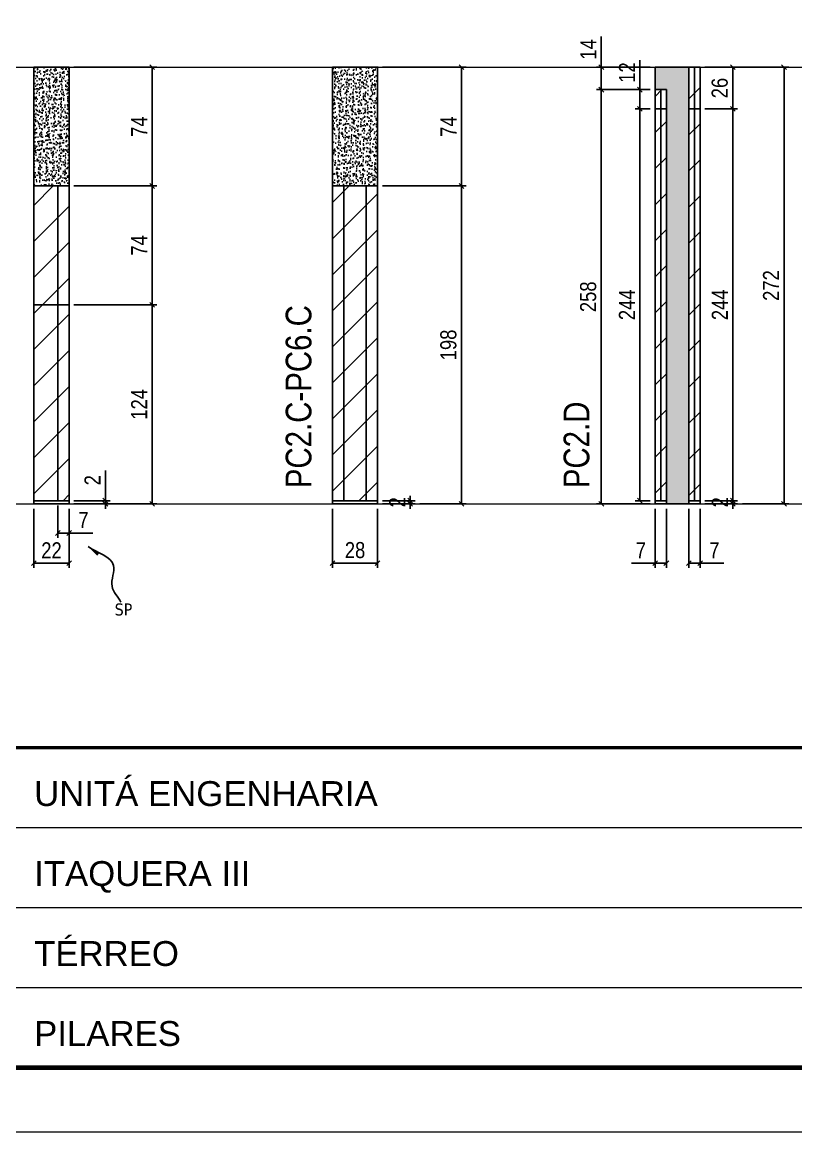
# Model space of a CAD drawing. Extents: x 2282 to 12463, y 760 to 16806.
# Drawn here: x 3576 to 4058, y 13394 to 14085 of the extents above; entities that cross this region are included whole.
import ezdxf

# ---------------------------------------------------------------- set-up
doc = ezdxf.new("R2010")
doc.units = 0
for name, pattern in [('CONTINUO', [0]), ('DASHED', [0.75, 0.5, -0.25]), ('HIDDEN', [0.375, 0.25, -0.125])]:
    doc.linetypes.add(name, pattern=pattern)
for name, color, linetype, lineweight in [('CARIMBO', 255, 'Continuous', 9), ('Folhas', 255, 'Continuous', 9), ('Hachura', 251, 'Continuous', 9), ('SARRAFO DE PRESSAO', 251, 'DASHED', 9)]:
    doc.layers.add(name, color=color, linetype=linetype, lineweight=lineweight)
for name, color, linetype in [('COTA', 241, 'Continuous'), ('NOMENCLATURA', 7, 'Continuous'), ('Painéis', 200, 'Continuous'), ('SARR_2.2x7', 40, 'Continuous'), ('texto', 7, 'Continuous')]:
    doc.layers.add(name, color=color, linetype=linetype)
doc.styles.add('ARIAL', font='arial.ttf')
doc.styles.add('ARIAL_NARROW', font='ARIALN.TTF', dxfattribs={"height": 0.2})
doc.styles.add('COTA TECNICA', font='techl___.ttf', dxfattribs={"height": 10})
doc.styles.add('COTA TECNICA-50', font='techl___.ttf', dxfattribs={"height": 10})
doc.styles.get("Standard").update_dxf_attribs({"font": 'arial.ttf'})
doc.dimstyles.new('COTA PAINEL-50', dxfattribs={"dimtxt": 10, "dimasz": 3, "dimexe": 3, "dimexo": 3, "dimgap": 3, "dimtad": 1, "dimdec": 1, "dimzin": 12, "dimdsep": 46, "dimtxsty": 'COTA TECNICA-50', "dimblk1": 'OBLIQUE', "dimblk2": 'OBLIQUE', "dimsah": 1, "dimcen": 0.9, "dimclrd": 4, "dimclre": 4, "dimclrt": 240, "dimadec": 1, "dimazin": 3, "dimtfac": 1, "dimtdec": 1, "dimtmove": 0, "dimatfit": 3, "dimfxl": 1, "dimtolj": 1, "dimtzin": 12, "dimarcsym": 0})
doc.dimstyles.new('PAINEL', dxfattribs={"dimtxt": 10, "dimasz": 3, "dimexe": 3, "dimexo": 3, "dimgap": 3, "dimtad": 1, "dimdec": 1, "dimzin": 12, "dimdsep": 46, "dimtxsty": 'COTA TECNICA', "dimblk1": 'OBLIQUE', "dimblk2": 'OBLIQUE', "dimsah": 1, "dimcen": 0.9, "dimclrd": 4, "dimclre": 4, "dimclrt": 240, "dimadec": 1, "dimazin": 3, "dimtfac": 1, "dimtdec": 1, "dimtmove": 0, "dimatfit": 3, "dimfxl": 1, "dimtolj": 1, "dimtzin": 12, "dimarcsym": 0})
doc.dimstyles.get("Standard").update_dxf_attribs({"dimtxt": 0.18, "dimasz": 0.18, "dimexe": 0.18, "dimexo": 0.0625, "dimgap": 0.09, "dimtad": 0, "dimtih": 1, "dimtoh": 1, "dimdec": 4, "dimzin": 0, "dimdsep": 46, "dimtxsty": 'Standard', "dimcen": 0.09, "dimadec": 0, "dimazin": 0, "dimtfac": 1, "dimtdec": 4, "dimtofl": 0, "dimtmove": 0, "dimatfit": 3, "dimfxl": 1, "dimtolj": 1, "dimtzin": 0, "dimarcsym": 0})

# ---------------------------------------------------------------- blocks, each defined once
blk = doc.blocks.new('9999999999')
at = {"color": 30, "linetype": 'CONTINUO'}
for p, q in [((98564.56, 34379.64), (99583.98, 34379.64)), ((98564.56, 34329.83), (99487.98, 34329.83)), ((98564.56, 34280.02), (99487.98, 34280.02))]:
    blk.add_line(p, q, dxfattribs=at)
at = {"color": 30, "linetype": 'CONTINUO', "const_width": 2}
blk.add_lwpolyline([(99583.98, 34230.21), (99583.98, 34414.45, 0.414214), (99568.98, 34429.45), (98228.98, 34429.45, 0.414214), (98213.98, 34414.45), (98213.98, 34245.21, 0.414214), (98228.98, 34230.21), (99583.98, 34230.21)], format="xyb", dxfattribs=at)
at = {"layer": 'Folhas'}
blk.add_lwpolyline([(98138.98, 34190.21), (99623.98, 34190.21), (99623.98, 35240.21), (98138.98, 35240.21)], close=True, dxfattribs=at)
at = {"layer": 'Folhas', "color": 30, "const_width": 3}
blk.add_lwpolyline([(98213.98, 34230.21), (99583.98, 34230.21), (99583.98, 35200.21), (98213.98, 35200.21)], close=True, dxfattribs=at)
at = {"color": 7, "linetype": 'Continuous', "ltscale": 5, "style": 'ARIAL'}
for s, height, p in [('UNITÁ ENGENHARIA', 15.4829, (98837.68, 34393.13)), ('ITAQUERA III', 15.4829, (98837.68, 34343.32)), ('TÉRREO', 15.483, (98837.68, 34293.51)), ('PILARES', 15.483, (98837.68, 34243.7))]:
    blk.add_text(s, height=height, dxfattribs=at).set_placement(p)
blk = doc.blocks.new('_Oblique')
at = {"color": 0, "linetype": 'ByBlock', "lineweight": -2}
blk.add_line((-0.5, -0.5), (0.5, 0.5), dxfattribs=at)
blk = doc.blocks.new('*D188')
at = {"layer": 'COTA', "color": 4, "lineweight": -2, "transparency": 16777216}
for p, q in [((3627.91, 13787.07), (3627.91, 13805.87)), ((3608.38, 13787.07), (3630.91, 13787.07)), ((3608.38, 13785.07), (3630.91, 13785.07)), ((3627.91, 13785.07), (3627.91, 13787.07)), ((3627.91, 13785.07), (3627.91, 13782.07))]:
    blk.add_line(p, q, dxfattribs=at)
at = {"layer": 'Defpoints', "color": 0, "transparency": 16777216}
for p in [(3605.38, 13787.07), (3605.38, 13785.07), (3627.91, 13785.07)]:
    blk.add_point(p, dxfattribs=at)
at = {"layer": 'COTA', "color": 4, "lineweight": -2, "transparency": 16777216, "xscale": 3, "yscale": 3, "zscale": 3}
for p, rotation in [((3627.91, 13787.07), 270), ((3627.91, 13785.07), 90)]:
    blk.add_blockref('_Oblique', p, dxfattribs=dict(at, rotation=rotation))
at = {"layer": 'COTA', "color": 240, "transparency": 16777216, "insert": (3619.91, 13799.82), "char_height": 10, "attachment_point": 5, "rotation": 90, "style": 'COTA TECNICA-50'}
blk.add_mtext('\\A1;2', dxfattribs=at)
blk = doc.blocks.new('*D189')
at = {"layer": 'COTA', "color": 4, "linetype": 'ByBlock', "lineweight": -2, "transparency": 16777216}
for p, q in [((3608.38, 13909.07), (3660.04, 13909.07)), ((3657.04, 13785.07), (3657.04, 13909.07)), ((3608.38, 13785.07), (3660.04, 13785.07))]:
    blk.add_line(p, q, dxfattribs=at)
at = {"layer": 'Defpoints', "color": 0, "linetype": 'ByBlock', "transparency": 16777216}
for p in [(3605.38, 13909.07), (3657.04, 13909.07), (3605.38, 13785.07)]:
    blk.add_point(p, dxfattribs=at)
at = {"layer": 'COTA', "color": 4, "linetype": 'ByBlock', "lineweight": -2, "transparency": 16777216, "xscale": 3, "yscale": 3, "zscale": 3}
for p, rotation in [((3657.04, 13909.07), 90), ((3657.04, 13785.07), 270)]:
    blk.add_blockref('_Oblique', p, dxfattribs=dict(at, rotation=rotation))
at = {"layer": 'COTA', "color": 240, "linetype": 'ByBlock', "transparency": 16777216, "insert": (3648.97, 13847.07), "char_height": 10, "attachment_point": 5, "rotation": 90, "style": 'COTA TECNICA'}
blk.add_mtext('\\A1;124', dxfattribs=at)
blk = doc.blocks.new('*D207')
at = {"layer": 'COTA', "color": 4, "linetype": 'ByBlock', "lineweight": -2, "transparency": 16777216}
for p, q in [((3583.38, 13782.07), (3583.38, 13745.15)), ((3605.38, 13782.07), (3605.38, 13745.15)), ((3583.38, 13748.15), (3605.38, 13748.15))]:
    blk.add_line(p, q, dxfattribs=at)
at = {"layer": 'Defpoints', "color": 0, "linetype": 'ByBlock', "transparency": 16777216}
for p in [(3583.38, 13785.07), (3605.38, 13785.07), (3605.38, 13748.15)]:
    blk.add_point(p, dxfattribs=at)
at = {"layer": 'COTA', "color": 4, "linetype": 'ByBlock', "lineweight": -2, "transparency": 16777216, "xscale": 3, "yscale": 3, "zscale": 3, "rotation": 180}
blk.add_blockref('_Oblique', (3583.38, 13748.15), dxfattribs=at)
at = {"layer": 'COTA', "color": 4, "linetype": 'ByBlock', "lineweight": -2, "transparency": 16777216, "xscale": 3, "yscale": 3, "zscale": 3}
blk.add_blockref('_Oblique', (3605.38, 13748.15), dxfattribs=at)
at = {"layer": 'COTA', "color": 240, "linetype": 'ByBlock', "transparency": 16777216, "insert": (3594.38, 13756.15), "char_height": 10, "attachment_point": 5, "style": 'COTA TECNICA'}
blk.add_mtext('\\A1;22', dxfattribs=at)
blk = doc.blocks.new('*D190')
at = {"layer": 'COTA', "color": 4, "linetype": 'ByBlock', "lineweight": -2, "transparency": 16777216}
for p, q in [((3608.38, 13983.07), (3660.04, 13983.07)), ((3657.04, 13909.07), (3657.04, 13983.07)), ((3608.38, 13909.07), (3660.04, 13909.07))]:
    blk.add_line(p, q, dxfattribs=at)
at = {"layer": 'Defpoints', "color": 0, "linetype": 'ByBlock', "transparency": 16777216}
for p in [(3605.38, 13983.07), (3657.04, 13983.07), (3605.38, 13909.07)]:
    blk.add_point(p, dxfattribs=at)
at = {"layer": 'COTA', "color": 4, "linetype": 'ByBlock', "lineweight": -2, "transparency": 16777216, "xscale": 3, "yscale": 3, "zscale": 3}
for p, rotation in [((3657.04, 13983.07), 90), ((3657.04, 13909.07), 270)]:
    blk.add_blockref('_Oblique', p, dxfattribs=dict(at, rotation=rotation))
at = {"layer": 'COTA', "color": 240, "linetype": 'ByBlock', "transparency": 16777216, "insert": (3648.97, 13946.07), "char_height": 10, "attachment_point": 5, "rotation": 90, "style": 'COTA TECNICA'}
blk.add_mtext('\\A1;74', dxfattribs=at)
blk = doc.blocks.new('*D191')
at = {"layer": 'COTA', "color": 4, "lineweight": -2, "transparency": 16777216}
for p, q in [((3598.38, 13784.07), (3598.38, 13763.9)), ((3605.38, 13782.07), (3605.38, 13763.9)), ((3598.38, 13766.9), (3605.38, 13766.9)), ((3605.38, 13766.9), (3620.11, 13766.9))]:
    blk.add_line(p, q, dxfattribs=at)
at = {"layer": 'Defpoints', "color": 0, "transparency": 16777216}
for p in [(3598.38, 13787.07), (3605.38, 13785.07), (3605.38, 13766.9)]:
    blk.add_point(p, dxfattribs=at)
at = {"layer": 'COTA', "color": 4, "lineweight": -2, "transparency": 16777216, "xscale": 3, "yscale": 3, "zscale": 3, "rotation": 180}
blk.add_blockref('_Oblique', (3598.38, 13766.9), dxfattribs=at)
at = {"layer": 'COTA', "color": 4, "lineweight": -2, "transparency": 16777216, "xscale": 3, "yscale": 3, "zscale": 3}
blk.add_blockref('_Oblique', (3605.38, 13766.9), dxfattribs=at)
at = {"layer": 'COTA', "color": 240, "transparency": 16777216, "insert": (3614.25, 13774.97), "char_height": 10, "attachment_point": 5, "style": 'COTA TECNICA-50'}
blk.add_mtext('\\A1;7', dxfattribs=at)
blk = doc.blocks.new('*D192')
at = {"layer": 'COTA', "color": 4, "lineweight": -2, "transparency": 16777216}
for p, q in [((3817.69, 13787.07), (3817.69, 13790.07)), ((3800.34, 13787.07), (3820.69, 13787.07)), ((3800.34, 13785.07), (3820.69, 13785.07)), ((3817.69, 13785.07), (3817.69, 13787.07)), ((3817.69, 13785.07), (3817.69, 13782.07))]:
    blk.add_line(p, q, dxfattribs=at)
at = {"layer": 'Defpoints', "color": 0, "transparency": 16777216}
for p in [(3797.34, 13787.07), (3797.34, 13785.07), (3817.69, 13787.07)]:
    blk.add_point(p, dxfattribs=at)
at = {"layer": 'COTA', "color": 4, "lineweight": -2, "transparency": 16777216, "xscale": 3, "yscale": 3, "zscale": 3}
for p, rotation in [((3817.69, 13787.07), 270), ((3817.69, 13785.07), 90)]:
    blk.add_blockref('_Oblique', p, dxfattribs=dict(at, rotation=rotation))
at = {"layer": 'COTA', "color": 240, "transparency": 16777216, "insert": (3809.69, 13786.07), "char_height": 10, "attachment_point": 5, "rotation": 90, "style": 'COTA TECNICA-50'}
blk.add_mtext('\\A1;2', dxfattribs=at)
blk = doc.blocks.new('*D193')
at = {"layer": 'COTA', "color": 4, "linetype": 'ByBlock', "lineweight": -2, "transparency": 16777216}
for p, q in [((3800.34, 13983.07), (3852.58, 13983.07)), ((3849.58, 13785.07), (3849.58, 13983.07)), ((3823.69, 13785.07), (3852.58, 13785.07))]:
    blk.add_line(p, q, dxfattribs=at)
at = {"layer": 'Defpoints', "color": 0, "linetype": 'ByBlock', "transparency": 16777216}
for p in [(3797.34, 13983.07), (3849.58, 13983.07), (3820.69, 13785.07)]:
    blk.add_point(p, dxfattribs=at)
at = {"layer": 'COTA', "color": 4, "linetype": 'ByBlock', "lineweight": -2, "transparency": 16777216, "xscale": 3, "yscale": 3, "zscale": 3}
for p, rotation in [((3849.58, 13983.07), 90), ((3849.58, 13785.07), 270)]:
    blk.add_blockref('_Oblique', p, dxfattribs=dict(at, rotation=rotation))
at = {"layer": 'COTA', "color": 240, "linetype": 'ByBlock', "transparency": 16777216, "insert": (3841.48, 13884.07), "char_height": 10, "attachment_point": 5, "rotation": 90, "style": 'COTA TECNICA'}
blk.add_mtext('\\A1;198', dxfattribs=at)
blk = doc.blocks.new('*D208')
at = {"layer": 'COTA', "color": 4, "linetype": 'ByBlock', "lineweight": -2, "transparency": 16777216}
for p, q in [((3769.34, 13782.07), (3769.34, 13745.15)), ((3797.34, 13782.07), (3797.34, 13745.15)), ((3797.34, 13748.15), (3769.34, 13748.15))]:
    blk.add_line(p, q, dxfattribs=at)
at = {"layer": 'Defpoints', "color": 0, "linetype": 'ByBlock', "transparency": 16777216}
for p in [(3769.34, 13785.07), (3797.34, 13785.07), (3769.34, 13748.15)]:
    blk.add_point(p, dxfattribs=at)
at = {"layer": 'COTA', "color": 4, "linetype": 'ByBlock', "lineweight": -2, "transparency": 16777216, "xscale": 3, "yscale": 3, "zscale": 3, "rotation": 180}
blk.add_blockref('_Oblique', (3769.34, 13748.15), dxfattribs=at)
at = {"layer": 'COTA', "color": 4, "linetype": 'ByBlock', "lineweight": -2, "transparency": 16777216, "xscale": 3, "yscale": 3, "zscale": 3}
blk.add_blockref('_Oblique', (3797.34, 13748.15), dxfattribs=at)
at = {"layer": 'COTA', "color": 240, "linetype": 'ByBlock', "transparency": 16777216, "insert": (3783.34, 13756.24), "char_height": 10, "attachment_point": 5, "style": 'COTA TECNICA'}
blk.add_mtext('\\A1;28', dxfattribs=at)
blk = doc.blocks.new('*D209')
at = {"layer": 'COTA', "color": 4, "lineweight": -2, "transparency": 16777216}
for p, q in [((3800.34, 14057.07), (3852.58, 14057.07)), ((3849.58, 14057.07), (3849.58, 13983.07)), ((3800.34, 13983.07), (3852.58, 13983.07))]:
    blk.add_line(p, q, dxfattribs=at)
at = {"layer": 'Defpoints', "color": 0, "transparency": 16777216}
for p in [(3797.34, 14057.07), (3797.34, 13983.07), (3849.58, 13983.07)]:
    blk.add_point(p, dxfattribs=at)
at = {"layer": 'COTA', "color": 4, "lineweight": -2, "transparency": 16777216, "xscale": 3, "yscale": 3, "zscale": 3}
for p, rotation in [((3849.58, 14057.07), 90), ((3849.58, 13983.07), 270)]:
    blk.add_blockref('_Oblique', p, dxfattribs=dict(at, rotation=rotation))
at = {"layer": 'COTA', "color": 240, "transparency": 16777216, "insert": (3841.51, 14020.07), "char_height": 10, "attachment_point": 5, "rotation": 90, "style": 'COTA TECNICA'}
blk.add_mtext('\\A1;74', dxfattribs=at)
blk = doc.blocks.new('*D210')
at = {"layer": 'COTA', "color": 4, "linetype": 'ByBlock', "lineweight": -2, "transparency": 16777216}
for p, q in [((3970.12, 13782.07), (3970.12, 13745.15)), ((3977.12, 13782.07), (3977.12, 13745.15)), ((3970.12, 13748.15), (3955.39, 13748.15)), ((3977.12, 13748.15), (3970.12, 13748.15))]:
    blk.add_line(p, q, dxfattribs=at)
at = {"layer": 'Defpoints', "color": 0, "linetype": 'ByBlock', "transparency": 16777216}
for p in [(3970.12, 13785.07), (3977.12, 13785.07), (3970.12, 13748.15)]:
    blk.add_point(p, dxfattribs=at)
at = {"layer": 'COTA', "color": 4, "linetype": 'ByBlock', "lineweight": -2, "transparency": 16777216, "xscale": 3, "yscale": 3, "zscale": 3, "rotation": 180}
blk.add_blockref('_Oblique', (3970.12, 13748.15), dxfattribs=at)
at = {"layer": 'COTA', "color": 4, "linetype": 'ByBlock', "lineweight": -2, "transparency": 16777216, "xscale": 3, "yscale": 3, "zscale": 3}
blk.add_blockref('_Oblique', (3977.12, 13748.15), dxfattribs=at)
at = {"layer": 'COTA', "color": 240, "linetype": 'ByBlock', "transparency": 16777216, "insert": (3961.25, 13756.22), "char_height": 10, "attachment_point": 5, "style": 'COTA TECNICA'}
blk.add_mtext('\\A1;7', dxfattribs=at)
blk = doc.blocks.new('*D187')
at = {"layer": 'COTA', "color": 4, "linetype": 'ByBlock', "lineweight": -2, "transparency": 16777216}
for p, q in [((3991.12, 13782.07), (3991.12, 13745.15)), ((3998.12, 13782.07), (3998.12, 13745.15)), ((3991.12, 13748.15), (3998.12, 13748.15)), ((3998.12, 13748.15), (4012.85, 13748.15))]:
    blk.add_line(p, q, dxfattribs=at)
at = {"layer": 'Defpoints', "color": 0, "linetype": 'ByBlock', "transparency": 16777216}
for p in [(3991.12, 13785.07), (3998.12, 13785.07), (3998.12, 13748.15)]:
    blk.add_point(p, dxfattribs=at)
at = {"layer": 'COTA', "color": 4, "linetype": 'ByBlock', "lineweight": -2, "transparency": 16777216, "xscale": 3, "yscale": 3, "zscale": 3, "rotation": 180}
blk.add_blockref('_Oblique', (3991.12, 13748.15), dxfattribs=at)
at = {"layer": 'COTA', "color": 4, "linetype": 'ByBlock', "lineweight": -2, "transparency": 16777216, "xscale": 3, "yscale": 3, "zscale": 3}
blk.add_blockref('_Oblique', (3998.12, 13748.15), dxfattribs=at)
at = {"layer": 'COTA', "color": 240, "linetype": 'ByBlock', "transparency": 16777216, "insert": (4006.99, 13756.22), "char_height": 10, "attachment_point": 5, "style": 'COTA TECNICA'}
blk.add_mtext('\\A1;7', dxfattribs=at)
blk = doc.blocks.new('*D199')
at = {"layer": 'COTA', "color": 4, "lineweight": -2, "transparency": 16777216}
for p, q in [((4018.47, 13787.07), (4018.47, 13790.07)), ((4001.12, 13787.07), (4021.47, 13787.07)), ((4001.12, 13785.07), (4021.47, 13785.07)), ((4018.47, 13785.07), (4018.47, 13787.07)), ((4018.47, 13785.07), (4018.47, 13782.07))]:
    blk.add_line(p, q, dxfattribs=at)
at = {"layer": 'Defpoints', "color": 0, "transparency": 16777216}
for p in [(3998.12, 13787.07), (3998.12, 13785.07), (4018.47, 13787.07)]:
    blk.add_point(p, dxfattribs=at)
at = {"layer": 'COTA', "color": 4, "lineweight": -2, "transparency": 16777216, "xscale": 3, "yscale": 3, "zscale": 3}
for p, rotation in [((4018.47, 13787.07), 270), ((4018.47, 13785.07), 90)]:
    blk.add_blockref('_Oblique', p, dxfattribs=dict(at, rotation=rotation))
at = {"layer": 'COTA', "color": 240, "transparency": 16777216, "insert": (4010.47, 13786.07), "char_height": 10, "attachment_point": 5, "rotation": 90, "style": 'COTA TECNICA-50'}
blk.add_mtext('\\A1;2', dxfattribs=at)
blk = doc.blocks.new('*D200')
at = {"layer": 'COTA', "color": 4, "linetype": 'ByBlock', "lineweight": -2, "transparency": 16777216}
for p, q in [((4001.12, 14057.07), (4053.35, 14057.07)), ((4050.35, 13785.07), (4050.35, 14057.07)), ((4024.47, 13785.07), (4053.35, 13785.07))]:
    blk.add_line(p, q, dxfattribs=at)
at = {"layer": 'Defpoints', "color": 0, "linetype": 'ByBlock', "transparency": 16777216}
for p in [(3998.12, 14057.07), (4050.35, 14057.07), (4021.47, 13785.07)]:
    blk.add_point(p, dxfattribs=at)
at = {"layer": 'COTA', "color": 4, "linetype": 'ByBlock', "lineweight": -2, "transparency": 16777216, "xscale": 3, "yscale": 3, "zscale": 3}
for p, rotation in [((4050.35, 14057.07), 90), ((4050.35, 13785.07), 270)]:
    blk.add_blockref('_Oblique', p, dxfattribs=dict(at, rotation=rotation))
at = {"layer": 'COTA', "color": 240, "linetype": 'ByBlock', "transparency": 16777216, "insert": (4042.28, 13921.07), "char_height": 10, "attachment_point": 5, "rotation": 90, "style": 'COTA TECNICA'}
blk.add_mtext('\\A1;272', dxfattribs=at)
blk = doc.blocks.new('*D201')
at = {"layer": 'COTA', "color": 4, "linetype": 'ByBlock', "lineweight": -2, "transparency": 16777216}
for p, q in [((4001.12, 14031.07), (4021.47, 14031.07)), ((4018.47, 13787.07), (4018.47, 14031.07)), ((4001.12, 13787.07), (4021.47, 13787.07))]:
    blk.add_line(p, q, dxfattribs=at)
at = {"layer": 'Defpoints', "color": 0, "linetype": 'ByBlock', "transparency": 16777216}
for p in [(3998.12, 14031.07), (4018.47, 14031.07), (3998.12, 13787.07)]:
    blk.add_point(p, dxfattribs=at)
at = {"layer": 'COTA', "color": 4, "linetype": 'ByBlock', "lineweight": -2, "transparency": 16777216, "xscale": 3, "yscale": 3, "zscale": 3}
for p, rotation in [((4018.47, 14031.07), 90), ((4018.47, 13787.07), 270)]:
    blk.add_blockref('_Oblique', p, dxfattribs=dict(at, rotation=rotation))
at = {"layer": 'COTA', "color": 240, "linetype": 'ByBlock', "transparency": 16777216, "insert": (4010.4, 13909.07), "char_height": 10, "attachment_point": 5, "rotation": 90, "style": 'COTA TECNICA'}
blk.add_mtext('\\A1;244', dxfattribs=at)
blk = doc.blocks.new('*D202')
at = {"layer": 'COTA', "color": 4, "linetype": 'ByBlock', "lineweight": -2, "transparency": 16777216}
for p, q in [((4001.12, 14057.07), (4021.47, 14057.07)), ((4018.47, 14031.07), (4018.47, 14057.07)), ((4001.12, 14031.07), (4021.47, 14031.07))]:
    blk.add_line(p, q, dxfattribs=at)
at = {"layer": 'Defpoints', "color": 0, "linetype": 'ByBlock', "transparency": 16777216}
for p in [(3998.12, 14057.07), (4018.47, 14057.07), (3998.12, 14031.07)]:
    blk.add_point(p, dxfattribs=at)
at = {"layer": 'COTA', "color": 4, "linetype": 'ByBlock', "lineweight": -2, "transparency": 16777216, "xscale": 3, "yscale": 3, "zscale": 3}
for p, rotation in [((4018.47, 14057.07), 90), ((4018.47, 14031.07), 270)]:
    blk.add_blockref('_Oblique', p, dxfattribs=dict(at, rotation=rotation))
at = {"layer": 'COTA', "color": 240, "linetype": 'ByBlock', "transparency": 16777216, "insert": (4010.37, 14044.07), "char_height": 10, "attachment_point": 5, "rotation": 90, "style": 'COTA TECNICA'}
blk.add_mtext('\\A1;26', dxfattribs=at)
blk = doc.blocks.new('*D204')
at = {"layer": 'COTA', "color": 4, "lineweight": -2, "transparency": 16777216}
for p, q in [((3967.12, 14043.07), (3933.62, 14043.07)), ((3936.62, 13785.07), (3936.62, 14043.07)), ((3967.12, 13785.07), (3933.62, 13785.07))]:
    blk.add_line(p, q, dxfattribs=at)
at = {"layer": 'Defpoints', "color": 0, "transparency": 16777216}
for p in [(3936.62, 14043.07), (3970.12, 14043.07), (3970.12, 13785.07)]:
    blk.add_point(p, dxfattribs=at)
at = {"layer": 'COTA', "color": 4, "lineweight": -2, "transparency": 16777216, "xscale": 3, "yscale": 3, "zscale": 3}
for p, rotation in [((3936.62, 14043.07), 90), ((3936.62, 13785.07), 270)]:
    blk.add_blockref('_Oblique', p, dxfattribs=dict(at, rotation=rotation))
at = {"layer": 'COTA', "color": 240, "transparency": 16777216, "insert": (3928.49, 13914.07), "char_height": 10, "attachment_point": 5, "rotation": 90, "style": 'COTA TECNICA'}
blk.add_mtext('\\A1;258', dxfattribs=at)
blk = doc.blocks.new('*D205')
at = {"layer": 'COTA', "color": 4, "lineweight": -2, "transparency": 16777216}
for p, q in [((3967.12, 14031.07), (3957.65, 14031.07)), ((3960.65, 13787.07), (3960.65, 14031.07)), ((3967.12, 13787.07), (3957.65, 13787.07))]:
    blk.add_line(p, q, dxfattribs=at)
at = {"layer": 'Defpoints', "color": 0, "transparency": 16777216}
for p in [(3960.65, 14031.07), (3970.12, 14031.07), (3970.12, 13787.07)]:
    blk.add_point(p, dxfattribs=at)
at = {"layer": 'COTA', "color": 4, "lineweight": -2, "transparency": 16777216, "xscale": 3, "yscale": 3, "zscale": 3}
for p, rotation in [((3960.65, 14031.07), 90), ((3960.65, 13787.07), 270)]:
    blk.add_blockref('_Oblique', p, dxfattribs=dict(at, rotation=rotation))
at = {"layer": 'COTA', "color": 240, "transparency": 16777216, "insert": (3952.58, 13909.07), "char_height": 10, "attachment_point": 5, "rotation": 90, "style": 'COTA TECNICA'}
blk.add_mtext('\\A1;244', dxfattribs=at)
blk = doc.blocks.new('*D211')
at = {"layer": 'COTA', "color": 4, "lineweight": -2, "transparency": 16777216}
for p, q in [((3936.62, 14057.07), (3936.62, 14076.19)), ((3967.12, 14057.07), (3933.62, 14057.07)), ((3936.62, 14043.07), (3936.62, 14057.07)), ((3967.12, 14043.07), (3933.62, 14043.07))]:
    blk.add_line(p, q, dxfattribs=at)
at = {"layer": 'Defpoints', "color": 0, "transparency": 16777216}
for p in [(3936.62, 14057.07), (3970.12, 14057.07), (3970.12, 14043.07)]:
    blk.add_point(p, dxfattribs=at)
at = {"layer": 'COTA', "color": 4, "lineweight": -2, "transparency": 16777216, "xscale": 3, "yscale": 3, "zscale": 3}
for p, rotation in [((3936.62, 14057.07), 90), ((3936.62, 14043.07), 270)]:
    blk.add_blockref('_Oblique', p, dxfattribs=dict(at, rotation=rotation))
at = {"layer": 'COTA', "color": 240, "transparency": 16777216, "insert": (3928.55, 14068.13), "char_height": 10, "attachment_point": 5, "rotation": 90, "style": 'COTA TECNICA'}
blk.add_mtext('\\A1;14', dxfattribs=at)
blk = doc.blocks.new('*D218')
at = {"layer": 'COTA', "color": 4, "lineweight": -2, "transparency": 16777216}
for p, q in [((3608.38, 14057.07), (3660.04, 14057.07)), ((3657.04, 13983.07), (3657.04, 14057.07)), ((3608.38, 13983.07), (3660.04, 13983.07))]:
    blk.add_line(p, q, dxfattribs=at)
at = {"layer": 'Defpoints', "color": 0, "transparency": 16777216}
for p in [(3605.38, 14057.07), (3657.04, 14057.07), (3605.38, 13983.07)]:
    blk.add_point(p, dxfattribs=at)
at = {"layer": 'COTA', "color": 4, "lineweight": -2, "transparency": 16777216, "xscale": 3, "yscale": 3, "zscale": 3}
for p, rotation in [((3657.04, 14057.07), 90), ((3657.04, 13983.07), 270)]:
    blk.add_blockref('_Oblique', p, dxfattribs=dict(at, rotation=rotation))
at = {"layer": 'COTA', "color": 240, "transparency": 16777216, "insert": (3648.97, 14020.07), "char_height": 10, "attachment_point": 5, "rotation": 90, "style": 'COTA TECNICA'}
blk.add_mtext('\\A1;74', dxfattribs=at)
blk = doc.blocks.new('*D219')
at = {"layer": 'COTA', "color": 4, "lineweight": -2, "transparency": 16777216}
for p, q in [((3960.65, 14043.07), (3960.65, 14061.39)), ((3967.12, 14043.07), (3957.65, 14043.07)), ((3960.65, 14031.07), (3960.65, 14043.07)), ((3967.12, 14031.07), (3957.65, 14031.07))]:
    blk.add_line(p, q, dxfattribs=at)
at = {"layer": 'Defpoints', "color": 0, "transparency": 16777216}
for p in [(3960.65, 14043.07), (3970.12, 14043.07), (3970.12, 14031.07)]:
    blk.add_point(p, dxfattribs=at)
at = {"layer": 'COTA', "color": 4, "lineweight": -2, "transparency": 16777216, "xscale": 3, "yscale": 3, "zscale": 3}
for p, rotation in [((3960.65, 14043.07), 90), ((3960.65, 14031.07), 270)]:
    blk.add_blockref('_Oblique', p, dxfattribs=dict(at, rotation=rotation))
at = {"layer": 'COTA', "color": 240, "transparency": 16777216, "insert": (3952.59, 14053.73), "char_height": 10, "attachment_point": 5, "rotation": 90, "style": 'COTA TECNICA'}
blk.add_mtext('\\A1;12', dxfattribs=at)

msp = doc.modelspace()

# ---------------------------------------------------------------- hatches: boundary and pattern name
at = {"layer": 'COTA'}
h = msp.add_hatch(dxfattribs=at)
h.set_pattern_fill('AR-CONC', color=256, scale=0.03)
h.set_pattern_definition([(50, (197.4603, 3445.7253), (5.46554, -0.4781726), [0.5715, -6.2865]), (355, (197.4603, 3445.7253), (-1.0573026, 5.7317054), [0.4572, -5.0292175]), (100.451445, (197.916, 3445.6855), (4.4082374, 5.2535326), [0.4857003, -5.3427073]), (46.1842, (197.46, 3447.249), (8.1323712, -1.26127), [0.85725, -9.42975]), (96.63556, (198.138, 3447.144), (7.122124, 7.422784), [0.728551, -8.014068]), (351.18415, (197.46, 3447.249), (7.122124, 7.422784), [0.685799, -7.543792]), (21, (198.2223, 3446.8683), (4.5484317, -3.067956), [0.5715, -6.2865]), (326, (198.2223, 3446.8683), (1.8540609, 5.525639), [0.4572, -5.0292]), (71.451445, (198.6014, 3446.6127), (6.4024926, 2.457683), [0.4857003, -5.342698]), (37.5, (197.4603, 3445.7253), (0.0926581, 2.53665117), [0, -4.96824, 0, -5.1054, 0, -5.04825]), (7.5, (197.4603, 3445.7253), (2.0045899, 3.00541724), [0, -2.91084, 0, -4.85394, 0, -1.92405]), (327.5, (195.761, 3445.7253), (4.06771786, -0.17186232), [0, -1.905, 0, -5.9436, 0, -7.8867]), (317.5, (194.999, 3445.7253), (4.4438754, 0.7627947), [0, -2.4765, 0, -3.94716, 0, -5.6007])])
h.paths.add_polyline_path([(3583.38, 13983.07), (3605.38, 13983.07), (3605.38, 14057.07), (3583.38, 14057.07)])
h = msp.add_hatch(dxfattribs=at)
h.set_pattern_fill('AR-CONC', color=256, scale=0.03)
h.set_pattern_definition([(50, (-1936.6865, -1208.575), (5.4655401, -0.4781726), [0.5715, -6.2865]), (355, (-1936.6865, -1208.575), (-1.0573026, 5.7317054), [0.4572, -5.0292175]), (100.451445, (-1936.231, -1208.615), (4.4082374, 5.2535326), [0.4857003, -5.3427073]), (46.1842, (-1936.6865, -1207.051), (8.1323712, -1.2612698), [0.85725, -9.42975]), (96.63556, (-1936.009, -1207.156), (7.122124, 7.4227837), [0.7285507, -8.0140682]), (351.18415, (-1936.6865, -1207.051), (7.122124, 7.4227837), [0.685799, -7.543792]), (21, (-1935.9245, -1207.432), (4.5484317, -3.067956), [0.5715, -6.2865]), (326, (-1935.9245, -1207.432), (1.8540609, 5.525639), [0.4572, -5.0292]), (71.451445, (-1935.5455, -1207.688), (6.4024926, 2.457683), [0.4857003, -5.3426981]), (37.5, (-1936.6865, -1208.5751), (0.0926581, 2.53665117), [0, -4.96824, 0, -5.1054, 0, -5.04825]), (7.5, (-1936.6865, -1208.575), (2.00458988, 3.00541724), [0, -2.91084, 0, -4.85394, 0, -1.92405]), (327.5, (-1938.3858, -1208.5751), (4.06771786, -0.17186232), [0, -1.905, 0, -5.9436, 0, -7.8867]), (317.5, (-1939.1478, -1208.575), (4.44387544, 0.7627947), [0, -2.4765, 0, -3.94716, 0, -5.6007])])
h.paths.add_polyline_path([(3769.34, 13983.07), (3797.34, 13983.07), (3797.34, 14057.07), (3769.34, 14057.07)])
h = msp.add_hatch(dxfattribs=at)
h.set_pattern_fill('AR-CONC', color=256, scale=0.03)
h.set_pattern_definition([(50, (-3196.1656, 0), (5.4655401, -0.4781726), [0.5715, -6.2865]), (355, (-3196.1656, 0), (-1.0573026, 5.7317054), [0.4572, -5.0292175]), (100.451445, (-3195.71, -0.04), (4.4082374, 5.2535326), [0.4857003, -5.3427073]), (46.1842, (-3196.1656, 1.524), (8.1323712, -1.2612698), [0.85725, -9.42975]), (96.63556, (-3195.488, 1.419), (7.122124, 7.4227837), [0.7285507, -8.0140682]), (351.18415, (-3196.166, 1.524), (7.122124, 7.4227837), [0.685799, -7.543792]), (21, (-3195.4036, 1.143), (4.5484317, -3.067956), [0.5715, -6.2865]), (326, (-3195.4036, 1.143), (1.8540609, 5.525639), [0.4572, -5.0292]), (71.451445, (-3195.0246, 0.8873), (6.4024926, 2.457683), [0.4857003, -5.3426981]), (37.5, (-3196.1656, 0), (0.0926581, 2.53665117), [0, -4.96824, 0, -5.1054, 0, -5.04825]), (7.5, (-3196.1656, 0), (2.00458988, 3.00541724), [0, -2.91084, 0, -4.85394, 0, -1.92405]), (327.5, (-3197.8649, 0), (4.06771786, -0.17186232), [0, -1.905, 0, -5.9436, 0, -7.8867]), (317.5, (-3198.627, 0), (4.44387544, 0.7627947), [0, -2.4765, 0, -3.94716, 0, -5.6007])])
h.paths.add_polyline_path([(3991.12, 14057.07), (3970.12, 14057.07), (3970.12, 14043.07), (3977.12, 14043.07), (3977.12, 13785.07), (3991.12, 13785.07)])
at = {"layer": 'Hachura', "linetype": 'ByBlock'}
h = msp.add_hatch(dxfattribs=at)
h.set_pattern_fill('ANSI31', color=256, scale=5)
h.set_pattern_definition([(45, (0, 3445.725), (-11.22532, 11.22532), [])])
h.paths.add_polyline_path([(3769.34, 13787.07), (3776.34, 13787.07), (3776.34, 13983.07), (3769.34, 13983.07)])
h.paths.add_polyline_path([(3781.34, 13983.07), (3776.34, 13983.07), (3776.34, 13787.07), (3781.34, 13787.07)])
h.paths.add_polyline_path([(3781.34, 13787.07), (3797.34, 13787.07), (3797.34, 13983.07), (3781.34, 13983.07)])
h.paths.add_polyline_path([(3973.62, 14031.07), (3970.12, 14031.07), (3970.12, 13787.07), (3973.62, 13787.07)])
h.paths.add_polyline_path([(3973.62, 13787.07), (3977.12, 13787.07), (3977.12, 14031.07), (3973.62, 14031.07)])
h.paths.add_polyline_path([(3973.62, 14031.07), (3977.12, 14031.07), (3977.12, 14043.07), (3973.62, 14043.07)])
h.paths.add_polyline_path([(3973.62, 14043.07), (3970.12, 14043.07), (3970.12, 14031.07), (3973.62, 14031.07)])
h.paths.add_polyline_path([(3994.62, 14057.07), (3991.12, 14057.07), (3991.12, 14031.07), (3994.62, 14031.07)])
h.paths.add_polyline_path([(3994.62, 13787.07), (3998.12, 13787.07), (3998.12, 14031.07), (3994.62, 14031.07)])
h.paths.add_polyline_path([(3991.12, 13787.07), (3994.62, 13787.07), (3994.62, 14031.07), (3991.12, 14031.07)])
h.paths.add_polyline_path([(3998.12, 14057.07), (3994.62, 14057.07), (3994.62, 14031.07), (3998.12, 14031.07)])
h = msp.add_hatch(dxfattribs=at)
h.set_pattern_fill('ANSI31', color=256, scale=5)
h.set_pattern_definition([(45, (197.46, 3445.725), (-11.22532, 11.22532), [])])
h.paths.add_polyline_path([(3605.38, 13909.07), (3590.38, 13909.07), (3590.38, 13787.07), (3605.38, 13787.07)])
h.paths.add_polyline_path([(3590.38, 13909.07), (3583.38, 13909.07), (3583.38, 13787.07), (3590.38, 13787.07)])
h.paths.add_polyline_path([(3590.38, 13983.07), (3583.38, 13983.07), (3583.38, 13909.07), (3590.38, 13909.07)])
h.paths.add_polyline_path([(3590.38, 13909.07), (3605.38, 13909.07), (3605.38, 13983.07), (3590.38, 13983.07)])

# ---------------------------------------------------------------- linework, layer by layer
at = {"layer": 'CARIMBO', "color": 3}
for p, q in [((2282.39, 14057.07), (9611.68, 14057.07)), ((2282.39, 13785.07), (9611.68, 13785.07))]:
    msp.add_line(p, q, dxfattribs=at)
at = {"layer": 'COTA'}
for p, q in [((3970.12, 14043.07), (3970.12, 14057.07)), ((3970.12, 14057.07), (3991.12, 14057.07)), ((3977.12, 13785.07), (3991.12, 13785.07))]:
    msp.add_line(p, q, dxfattribs=at)
for points in [[(3583.38, 13983.07), (3605.38, 13983.07), (3605.38, 14057.07), (3583.38, 14057.07)], [(3769.34, 13983.07), (3797.34, 13983.07), (3797.34, 14057.07), (3769.34, 14057.07)]]:
    msp.add_lwpolyline(points, close=True, dxfattribs=at)
at = {"layer": 'Painéis'}
for p, q in [((3991.12, 14057.07), (3998.12, 14057.07)), ((3991.12, 14057.07), (3991.12, 13785.07)), ((3998.12, 14057.07), (3998.12, 13785.07)), ((3970.12, 14043.07), (3977.12, 14043.07)), ((3970.12, 14043.07), (3970.12, 13785.07)), ((3977.12, 14043.07), (3977.12, 13785.07)), ((3970.12, 14031.07), (3977.12, 14031.07)), ((3991.12, 14031.07), (3998.12, 14031.07)), ((3583.38, 13983.07), (3583.38, 13785.07)), ((3605.38, 13983.07), (3583.38, 13983.07)), ((3605.38, 13983.07), (3605.38, 13785.07)), ((3769.34, 13983.07), (3797.34, 13983.07)), ((3769.34, 13983.07), (3769.34, 13785.07)), ((3797.34, 13983.07), (3797.34, 13785.07)), ((3583.38, 13909.07), (3605.38, 13909.07)), ((3583.38, 13787.07), (3605.38, 13787.07)), ((3583.38, 13785.07), (3605.38, 13785.07)), ((3769.34, 13787.07), (3797.34, 13787.07)), ((3769.34, 13785.07), (3797.34, 13785.07)), ((3970.12, 13787.07), (3977.12, 13787.07)), ((3970.12, 13785.07), (3977.12, 13785.07)), ((3991.12, 13787.07), (3998.12, 13787.07)), ((3991.12, 13785.07), (3998.12, 13785.07))]:
    msp.add_line(p, q, dxfattribs=at)
at = {"layer": 'SARR_2.2x7'}
for p, q in [((3994.62, 14057.07), (3994.62, 13787.07)), ((3973.62, 13787.07), (3973.62, 14043.07)), ((3776.34, 13983.07), (3776.34, 13787.07)), ((3790.34, 13983.07), (3790.34, 13787.07))]:
    msp.add_line(p, q, dxfattribs=at)
at = {"layer": 'SARR_2.2x7', "linetype": 'HIDDEN'}
for p, q in [((3598.38, 13983.07), (3598.38, 13909.07)), ((3598.38, 13909.07), (3598.38, 13787.07))]:
    msp.add_line(p, q, dxfattribs=at)

# ---------------------------------------------------------------- block references
at = {"layer": 'SARRAFO DE PRESSAO', "color": 6, "linetype": 'ByBlock'}
msp.add_blockref('9999999999', (-95254.09, -20796.22), dxfattribs=at)

# ---------------------------------------------------------------- texts
at = {"layer": 'NOMENCLATURA', "style": 'ARIAL_NARROW'}
for s, p in [('PC2.C-PC6.C', (3756.17, 13794.84)), ('PC2.D', (3929.17, 13794.84))]:
    msp.add_text(s, height=16, rotation=90, dxfattribs=at).set_placement(p)
at = {"layer": 'texto', "color": 0, "insert": (3639.22, 13719.26), "char_height": 7.5, "attachment_point": 5}
msp.add_mtext('{\\fTahoma|b0|i0|c0|p34;\\C4;SP}', dxfattribs=at)

# ---------------------------------------------------------------- dimensions: what is measured, and where the dimension line sits
at = {"layer": 'COTA'}
for base, p1, p2, angle, dimstyle, picture, middle in [((3936.62, 14057.07), (3970.12, 14043.07), (3970.12, 14057.07), 90, 'PAINEL', '*D211', (3928.55, 14068.13)), ((3657.04, 14057.07), (3605.38, 13983.07), (3605.38, 14057.07), 90, 'PAINEL', '*D218', (3648.97, 14020.07)), ((3849.58, 13983.07), (3797.34, 14057.07), (3797.34, 13983.07), 90, 'PAINEL', '*D209', (3841.51, 14020.07)), ((3960.65, 14043.07), (3970.12, 14031.07), (3970.12, 14043.07), 90, 'PAINEL', '*D219', (3952.59, 14053.73)), ((3936.62, 14043.07), (3970.12, 13785.07), (3970.12, 14043.07), 90, 'PAINEL', '*D204', (3928.49, 13914.07)), ((3960.65, 14031.07), (3970.12, 13787.07), (3970.12, 14031.07), 90, 'PAINEL', '*D205', (3952.58, 13909.07)), ((3605.38, 13766.9), (3598.38, 13787.07), (3605.38, 13785.07), 180, 'COTA PAINEL-50', '*D191', (3614.25, 13774.97))]:
    dim = msp.add_linear_dim(base=base, p1=p1, p2=p2, angle=angle, dimstyle=dimstyle, dxfattribs=at)
    dim.commit()
    dim.dimension.update_dxf_attribs({"geometry": picture, "text_midpoint": middle})
at = {"layer": 'COTA', "color": 3, "linetype": 'ByBlock'}
for base, p1, p2, picture, middle in [((4050.35, 14057.07), (4021.47, 13785.07), (3998.12, 14057.07), '*D200', (4042.28, 13921.07)), ((3849.58, 13983.07), (3820.69, 13785.07), (3797.34, 13983.07), '*D193', (3841.48, 13884.07))]:
    dim = msp.add_linear_dim(base=base, p1=p1, p2=p2, angle=90, dimstyle='PAINEL', override={"dimarcsym": 1}, dxfattribs=at)
    dim.commit()
    dim.dimension.update_dxf_attribs({"geometry": picture, "text_midpoint": middle})
at = {"layer": 'COTA', "linetype": 'ByBlock'}
for base, p1, p2, angle, override, picture, middle in [((4018.47, 14057.07), (3998.12, 14031.07), (3998.12, 14057.07), 90, {"dimarcsym": 2}, '*D202', (4010.37, 14044.07)), ((4018.47, 14031.07), (3998.12, 13787.07), (3998.12, 14031.07), 90, {"dimarcsym": 1}, '*D201', (4010.4, 13909.07)), ((3657.04, 13983.07), (3605.38, 13909.07), (3605.38, 13983.07), 90, {"dimarcsym": 2}, '*D190', (3648.97, 13946.07)), ((3657.04, 13909.07), (3605.38, 13785.07), (3605.38, 13909.07), 90, {"dimarcsym": 1}, '*D189', (3648.97, 13847.07)), ((3998.12, 13748.15), (3991.12, 13785.07), (3998.12, 13785.07), 180, {"dimarcsym": 2}, '*D187', (4006.99, 13756.22))]:
    dim = msp.add_linear_dim(base=base, p1=p1, p2=p2, angle=angle, dimstyle='PAINEL', override=override, dxfattribs=at)
    dim.commit()
    dim.dimension.update_dxf_attribs({"geometry": picture, "text_midpoint": middle})
at = {"layer": 'COTA'}
for base, p1, p2, picture, middle in [((3627.91, 13785.07), (3605.38, 13787.07), (3605.38, 13785.07), '*D188', (3627.91, 13799.82)), ((3817.69, 13787.07), (3797.34, 13785.07), (3797.34, 13787.07), '*D192', (3817.69, 13786.07)), ((4018.47, 13787.07), (3998.12, 13785.07), (3998.12, 13787.07), '*D199', (4018.47, 13786.07))]:
    dim = msp.add_linear_dim(base=base, p1=p1, p2=p2, angle=90, dimstyle='COTA PAINEL-50', dxfattribs=at)
    dim.commit()
    dim.dimension.update_dxf_attribs({"geometry": picture, "text_midpoint": middle, "dimtype": 160})
at = {"layer": 'COTA', "linetype": 'ByBlock'}
for base, p1, p2, picture, middle in [((3605.38, 13748.15), (3583.38, 13785.07), (3605.38, 13785.07), '*D207', (3594.38, 13756.15)), ((3769.34, 13748.15), (3797.34, 13785.07), (3769.34, 13785.07), '*D208', (3783.34, 13756.24)), ((3970.12, 13748.15), (3977.12, 13785.07), (3970.12, 13785.07), '*D210', (3961.25, 13756.22))]:
    dim = msp.add_linear_dim(base=base, p1=p1, p2=p2, dimstyle='PAINEL', override={"dimarcsym": 2}, dxfattribs=at)
    dim.commit()
    dim.dimension.update_dxf_attribs({"geometry": picture, "text_midpoint": middle})

# ---------------------------------------------------------------- leaders
at = {"layer": 'COTA', "path_type": 1}
msp.add_leader([(3617.21, 13758.57), (3633, 13746.74), (3632.07, 13733.73), (3637.62, 13723.95)], dimstyle='Standard', override={"dimasz": 8}, dxfattribs=at)

doc.saveas('drawing.dxf')
